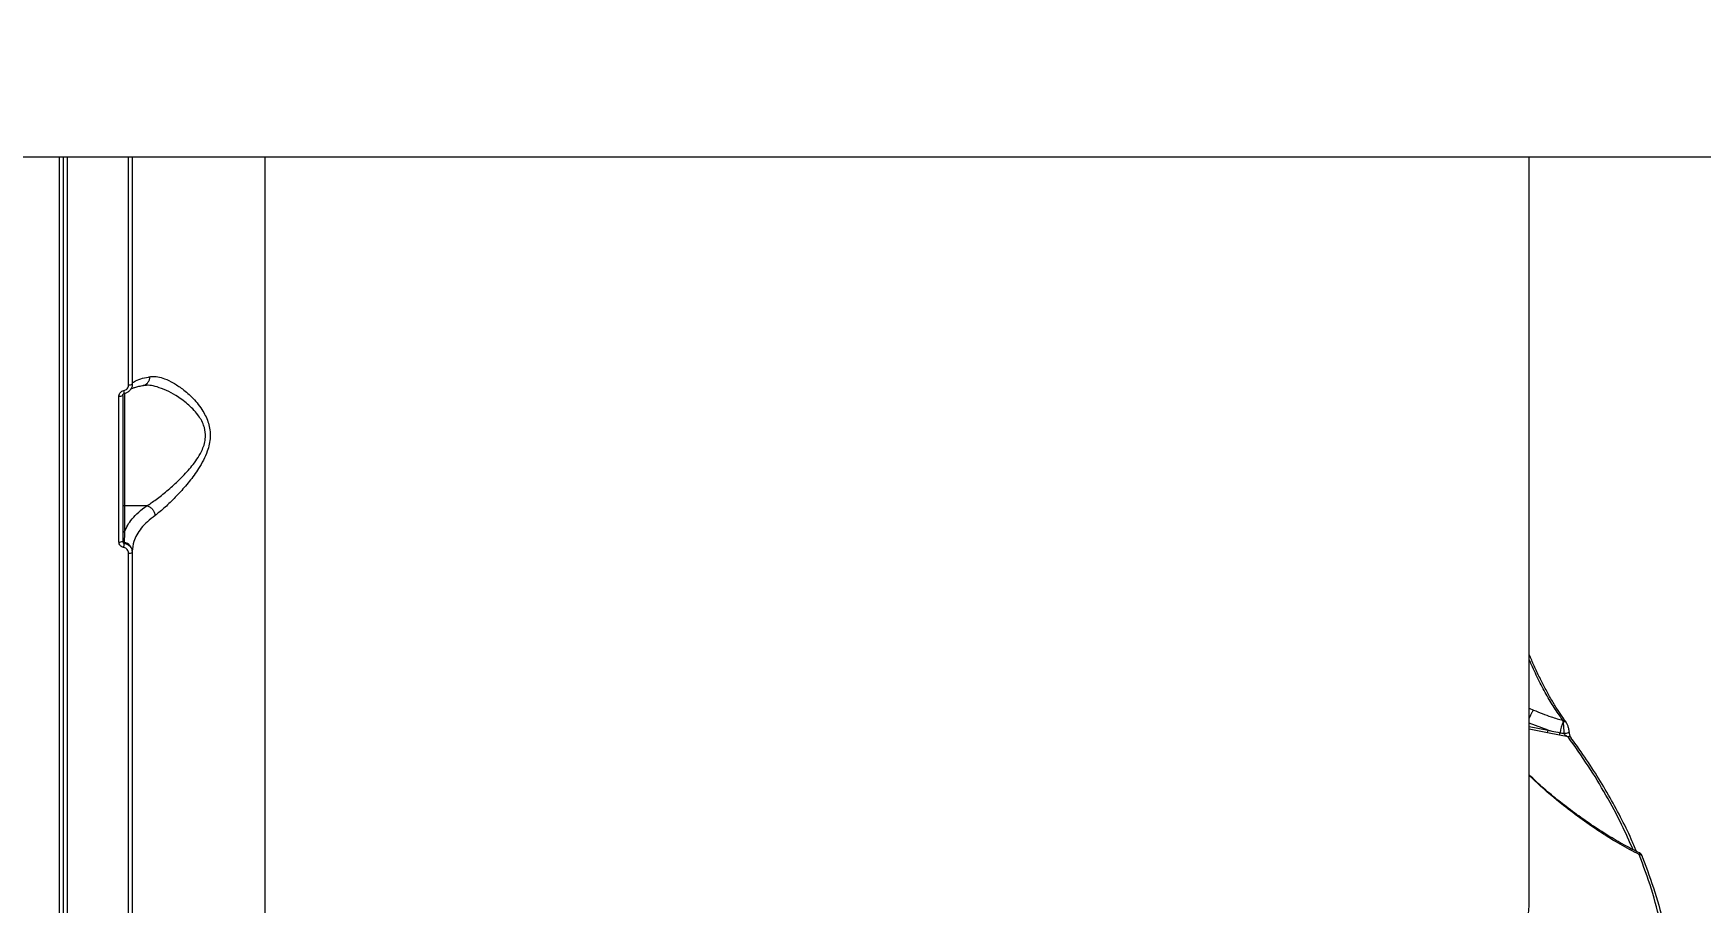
# Model space of a CAD drawing. Header units: millimetres. Extents: x -6523 to 7556, y -5559 to 6101.
# Drawn here: x 1469.3 to 1903.8, y -781 to -554.5 of the extents above; entities that cross this region are included whole.
import ezdxf

# ---------------------------------------------------------------- set-up
doc = ezdxf.new("R2010")
doc.units = ezdxf.units.MM
for name, color, linetype in [('DIKOM_ОБЪЕКТ', 7, 'Continuous'), ('DIKOM_РАЗМЕР_ЗОНА', 7, 'Continuous'), ('DIKOM_РАЗМЕР_ОБЪЕКТА', 7, 'Continuous')]:
    doc.layers.add(name, color=color, linetype=linetype)
doc.styles.add('style1', font='arial.ttf', dxfattribs={"width": 0.8})
doc.dimstyles.new('1-50', dxfattribs={"dimtxt": 300, "dimasz": 200, "dimexe": 100, "dimexo": 0, "dimgap": 100, "dimtad": 1, "dimtxsty": 'style1', "dimcen": 200, "dimclrd": 7, "dimclre": 7, "dimclrt": 7, "dimadec": 1, "dimazin": 2, "dimtfac": 1, "dimtmove": 0, "dimatfit": 2, "dimfxl": 0, "dimlwd": 25, "dimlwe": 18, "dimarcsym": 0})

# ---------------------------------------------------------------- blocks, each defined once
blk = doc.blocks.new('*D10')
at = {"layer": 'Defpoints', "color": 0, "transparency": 16777216}
for p in [(-1823.23, 4314.24), (3842.01, -3170.82), (6537.88, -3170.82)]:
    blk.add_point(p, dxfattribs=at)
at = {"layer": 'DIKOM_РАЗМЕР_ОБЪЕКТА', "color": 7, "lineweight": 18, "transparency": 16777216}
for p, q in [((-1823.23, 4314.24), (6637.88, 4314.24)), ((3842.01, -3170.82), (6637.88, -3170.82))]:
    blk.add_line(p, q, dxfattribs=at)
at = {"layer": 'DIKOM_РАЗМЕР_ОБЪЕКТА', "color": 7, "lineweight": 25, "transparency": 16777216}
blk.add_line((6537.88, 3914.24), (6537.88, -2770.82), dxfattribs=at)
at = {"layer": 'DIKOM_РАЗМЕР_ОБЪЕКТА', "color": 7, "transparency": 16777216}
for points in [[(6471.22, 3914.24), (6604.55, 3914.24), (6537.88, 4314.24)], [(6471.22, -2770.82), (6604.55, -2770.82), (6537.88, -3170.82)]]:
    blk.add_solid(points, dxfattribs=at)
at = {"layer": 'DIKOM_РАЗМЕР_ОБЪЕКТА', "color": 7, "transparency": 16777216, "insert": (6304.71, 207.11), "char_height": 300, "attachment_point": 5, "rotation": 90, "style": 'style1'}
blk.add_mtext('7500', dxfattribs=at)
blk = doc.blocks.new('*D11')
at = {"layer": 'Defpoints', "color": 0, "transparency": 16777216}
for p in [(-5022.71, -299.32), (4115.33, -1753.09), (4115.33, -4391.39)]:
    blk.add_point(p, dxfattribs=at)
at = {"layer": 'DIKOM_РАЗМЕР_ОБЪЕКТА', "color": 7, "lineweight": 18, "transparency": 16777216}
for p, q in [((-5022.71, -299.32), (-5022.71, -4491.39)), ((4115.33, -1753.09), (4115.33, -4491.39))]:
    blk.add_line(p, q, dxfattribs=at)
at = {"layer": 'DIKOM_РАЗМЕР_ОБЪЕКТА', "color": 7, "lineweight": 25, "transparency": 16777216}
blk.add_line((-4622.71, -4391.39), (3715.33, -4391.39), dxfattribs=at)
at = {"layer": 'DIKOM_РАЗМЕР_ОБЪЕКТА', "color": 7, "transparency": 16777216}
for points in [[(-4622.71, -4324.73), (-4622.71, -4458.06), (-5022.71, -4391.39)], [(3715.33, -4324.73), (3715.33, -4458.06), (4115.33, -4391.39)]]:
    blk.add_solid(points, dxfattribs=at)
at = {"layer": 'DIKOM_РАЗМЕР_ОБЪЕКТА', "color": 7, "transparency": 16777216, "insert": (-175.12, -4158.22), "char_height": 300, "attachment_point": 5, "style": 'style1'}
blk.add_mtext('9150', dxfattribs=at)
blk = doc.blocks.new('*D12')
at = {"layer": 'Defpoints', "color": 0, "transparency": 16777216}
for p in [(-6522.71, -395.62), (6102.86, -1877.31), (6102.86, -5458.89)]:
    blk.add_point(p, dxfattribs=at)
at = {"layer": 'DIKOM_РАЗМЕР_ЗОНА', "color": 7, "lineweight": 18, "transparency": 16777216}
for p, q in [((-6522.71, -395.62), (-6522.71, -5558.89)), ((6102.86, -1877.31), (6102.86, -5558.89))]:
    blk.add_line(p, q, dxfattribs=at)
at = {"layer": 'DIKOM_РАЗМЕР_ЗОНА', "color": 7, "lineweight": 25, "transparency": 16777216}
blk.add_line((-6122.71, -5458.89), (5702.86, -5458.89), dxfattribs=at)
at = {"layer": 'DIKOM_РАЗМЕР_ЗОНА', "color": 7, "transparency": 16777216}
for points in [[(-6122.71, -5392.23), (-6122.71, -5525.56), (-6522.71, -5458.89)], [(5702.86, -5392.23), (5702.86, -5525.56), (6102.86, -5458.89)]]:
    blk.add_solid(points, dxfattribs=at)
at = {"layer": 'DIKOM_РАЗМЕР_ЗОНА', "color": 7, "transparency": 16777216, "insert": (78.38, -5225.72), "char_height": 300, "attachment_point": 5, "style": 'style1'}
blk.add_mtext('12600', dxfattribs=at)
blk = doc.blocks.new('*D13')
at = {"layer": 'Defpoints', "color": 0, "transparency": 16777216}
for p in [(-2358.18, 6101.03), (4341.71, -4605.15), (7455.88, -4605.15)]:
    blk.add_point(p, dxfattribs=at)
at = {"layer": 'DIKOM_РАЗМЕР_ЗОНА', "color": 7, "lineweight": 18, "transparency": 16777216}
for p, q in [((-2358.18, 6101.03), (7555.88, 6101.03)), ((4341.71, -4605.15), (7555.88, -4605.15))]:
    blk.add_line(p, q, dxfattribs=at)
at = {"layer": 'DIKOM_РАЗМЕР_ЗОНА', "color": 7, "lineweight": 25, "transparency": 16777216}
blk.add_line((7455.88, 5701.03), (7455.88, -4205.15), dxfattribs=at)
at = {"layer": 'DIKOM_РАЗМЕР_ЗОНА', "color": 7, "transparency": 16777216}
for points in [[(7389.22, 5701.03), (7522.55, 5701.03), (7455.88, 6101.03)], [(7389.22, -4205.15), (7522.55, -4205.15), (7455.88, -4605.15)]]:
    blk.add_solid(points, dxfattribs=at)
at = {"layer": 'DIKOM_РАЗМЕР_ЗОНА', "color": 7, "transparency": 16777216, "insert": (7222.71, 375.61), "char_height": 300, "attachment_point": 5, "rotation": 90, "style": 'style1'}
blk.add_mtext('10700', dxfattribs=at)

msp = doc.modelspace()

# ---------------------------------------------------------------- linework, layer by layer
at = {"layer": 'DIKOM_ОБЪЕКТ', "color": 7, "linetype": 'Continuous', "lineweight": 15}
for p, q in [((877.122, -586.7), (2077.122, -586.7)), ((1476.119, -1042.654), (1476.119, -586.7)), ((1477.122, -586.7), (1477.122, -1042.14)), ((1478.124, -586.7), (1478.124, -1042.654)), ((1494.162, -646.11), (1494.162, -586.7)), ((1495.122, -586.7), (1495.122, -645.923)), ((1529.624, -586.7), (1529.624, -964.745)), ((1859.122, -776.374), (1859.122, -586.7)), ((1498.799, -646.203), (1498.621, -646.198)), ((1491.656, -687.037), (1491.656, -649.038)), ((1492.622, -648.849), (1492.622, -686.817)), ((1493.122, -648.338), (1493.122, -677.573)), ((1493.122, -677.573), (1493.122, -684.374)), ((1498.928, -677.573), (1493.122, -677.573)), ((1493.039, -687.207), (1493.039, -687.379)), ((1494.162, -796.541), (1494.162, -689.949)), ((1495.122, -689.442), (1495.122, -689.726)), ((1495.122, -689.726), (1495.122, -796.23)), ((1859.122, -730.326), (1860.255, -730.805)), ((1867.986, -733.926), (1867.9, -733.502)), ((1864.055, -736.082), (1859.122, -734.211)), ((1859.122, -735.128), (1864.055, -736.082)), ((1863.88, -736.752), (1859.122, -735.832)), ((1866.979, -737.341), (1863.88, -736.752)), ((1869.235, -737.768), (1866.979, -737.341)), ((1869.548, -736.502), (1869.549, -736.511))]:
    msp.add_line(p, q, dxfattribs=at)
at = {"layer": 'DIKOM_ОБЪЕКТ', "color": 7, "linetype": 'Continuous', "lineweight": 15, "flags": 128}
for points in [[(1868.612, -733.773), (1868.607, -733.766), (1868.558, -733.709)], [(1869.549, -736.511), (1869.527, -736.595), (1869.429, -736.698), (1869.261, -736.791), (1869.035, -736.866), (1868.769, -736.916), (1868.486, -736.938), (1868.209, -736.93)], [(1888.675, -769.235), (1888.659, -769.078), (1888.631, -768.982)]]:
    msp.add_lwpolyline(points, dxfattribs=at)
at = {"layer": 'DIKOM_ОБЪЕКТ', "color": 7, "linetype": 'Continuous', "lineweight": 15}
for centre, radius, start, end in [((1494.386, -644.702), 1.426, 260.96518, 301.04343), ((1491.883, -647.634), 1.422, 260.84241, 301.3063), ((1462.338, -652.979), 31.045, 8.53417, 10.02669), ((1493.1, -677.094), 0.479, 182.96648, 272.61683), ((1493.1, -683.896), 0.479, 182.96045, 272.62286), ((1491.879, -685.788), 1.268, 259.88782, 305.83567), ((1493.091, -686.74), 0.469, 182.36154, 263.62323), ((1484.572, -686.965), 8.477, 349.60678, 357.20377), ((1492.778, -689.538), 2.345, 2.3311, 83.63145), ((1494.382, -688.718), 1.251, 259.88073, 306.25405), ((1875.207, -737.608), 8.106, 152.9804, 173.7068), ((1868.019, -734.272), 0.779, 46.19718, 98.76658), ((1868.265, -734.625), 0.753, 36.19733, 111.74094), ((1862.745, -736.096), 1.311, 329.98245, 0.60977), ((1865.832, -736.69), 1.318, 330.44445, 358.73096), ((1869.432, -738.528), 0.785, 40.28113, 104.54049), ((1887.849, -769.321), 0.853, 23.436, 94.806)]:
    msp.add_arc(centre, radius, start, end, dxfattribs=at)
for points, knots in [([(1492.91, -647.574), (1493.073, -647.53), (1493.399, -647.441), (1493.799, -647.116), (1494.073, -646.691), (1494.158, -646.333), (1494.162, -646.139), (1494.162, -646.11)], [0, 0, 0, 0, 0.239377, 0.4786528, 0.7179309, 0.9577139, 1, 1, 1, 1]), ([(1495.122, -645.923), (1495.121, -645.972), (1495.115, -646.296), (1494.972, -646.895), (1494.518, -647.604), (1493.853, -648.146), (1493.31, -648.293), (1493.039, -648.367)], [0, 0, 0, 0, 0.04224678, 0.28200906, 0.52126521, 0.76063831, 1, 1, 1, 1]), ([(1494.604, -647.222), (1494.617, -647.213), (1494.647, -647.192), (1494.983, -647.028), (1495.587, -646.806), (1496.545, -646.534), (1497.385, -646.326), (1497.983, -646.213), (1498.062, -646.199)], [0, 0, 0, 0, 0.1359264, 0.3098141, 0.5089053, 0.7292107, 0.9644725, 1, 1, 1, 1]), ([(1495.122, -645.853), (1495.229, -645.628), (1495.446, -645.172), (1497.061, -644.565), (1498.704, -644.168), (1499.606, -643.992), (1499.742, -643.966)], [0, 0, 0, 0, 0.3434991, 0.6969393, 0.9545333, 1, 1, 1, 1]), ([(1498.056, -646.161), (1498.127, -646.154), (1498.443, -646.122), (1498.939, -645.787), (1499.445, -645.195), (1499.671, -644.579), (1499.732, -644.16), (1499.739, -644.012), (1499.742, -643.966)], [0, 0, 0, 0, 0.0749715, 0.3366233, 0.5982441, 0.8599124, 0.9567261, 1, 1, 1, 1]), ([(1498.094, -646.253), (1498.118, -646.245), (1498.29, -646.184), (1498.564, -646.194), (1498.799, -646.202)], [0, 0, 0, 0, 0.1379078, 1, 1, 1, 1]), ([(1498.935, -677.574), (1498.936, -677.573), (1499.312, -677.354), (1500.458, -676.581), (1502.708, -674.942), (1505.525, -672.571), (1508.362, -669.886), (1510.643, -667.355), (1512.338, -664.993), (1513.348, -663.151), (1513.982, -661.362), (1514.305, -659.401), (1514.106, -657.766), (1513.449, -655.764), (1512.1, -653.506), (1509.529, -650.948), (1506.689, -648.931), (1503.986, -647.482), (1501.706, -646.628), (1499.957, -646.196), (1499.095, -646.201), (1498.799, -646.203)], [0, 0, 0, 0, 0.000043, 0.0339747, 0.1122473, 0.1926685, 0.2674418, 0.3438443, 0.3859536, 0.4289879, 0.4587744, 0.4897087, 0.5381065, 0.550015, 0.6125054, 0.6936428, 0.7779426, 0.8458639, 0.914947, 0.9708942, 1, 1, 1, 1]), ([(1499.742, -643.966), (1499.87, -643.946), (1500.495, -643.851), (1501.733, -643.926), (1503.637, -644.464), (1505.808, -645.508), (1508.335, -647.189), (1511.039, -649.568), (1513.476, -652.562), (1514.881, -655.487), (1515.397, -657.846), (1515.477, -659.691), (1515.234, -661.571), (1514.656, -663.595), (1513.706, -665.738), (1512.141, -668.41), (1509.982, -671.342), (1507.329, -674.397), (1504.635, -677.129), (1502.533, -679.007), (1501.399, -679.867), (1501.061, -680.124)], [0, 0, 0, 0, 0.01345384, 0.06576335, 0.11923538, 0.18263181, 0.24735695, 0.32503283, 0.40535013, 0.46784514, 0.49856055, 0.53029856, 0.56097246, 0.59262517, 0.63404619, 0.67649199, 0.74717545, 0.81975669, 0.89284438, 0.96806532, 1, 1, 1, 1]), ([(1491.656, -649.038), (1491.657, -649.009), (1491.661, -648.814), (1491.747, -648.456), (1492.02, -648.032), (1492.42, -647.707), (1492.746, -647.618), (1492.91, -647.574)], [0, 0, 0, 0, 0.0425978, 0.2824436, 0.5216059, 0.7606854, 1, 1, 1, 1]), ([(1492.632, -648.828), (1492.634, -648.785), (1492.637, -648.686), (1492.722, -648.546), (1492.856, -648.432), (1492.972, -648.38), (1493.035, -648.374), (1493.039, -648.373)], [0, 0, 0, 0, 0.2107019, 0.4854475, 0.7296041, 0.9830643, 1, 1, 1, 1]), ([(1493.122, -684.374), (1493.363, -683.806), (1493.847, -682.664), (1495.087, -680.95), (1496.717, -679.231), (1498.188, -678.127), (1498.928, -677.573)], [0, 0, 0, 0, 0.2380445, 0.4781713, 0.737714, 1, 1, 1, 1]), ([(1498.928, -677.573), (1498.929, -677.573), (1498.932, -677.573), (1498.935, -677.573), (1498.935, -677.574)], [0, 0, 0, 0, 0.6312068, 1, 1, 1, 1]), ([(1498.935, -677.574), (1499.176, -677.66), (1499.658, -677.834), (1500.299, -678.389), (1500.786, -679.088), (1500.983, -679.655), (1501.046, -679.998), (1501.056, -680.08), (1501.061, -680.124)], [0, 0, 0, 0, 0.2316111, 0.4632328, 0.6948548, 0.9264529, 0.9610203, 1, 1, 1, 1]), ([(1501.061, -680.124), (1500.371, -680.657), (1498.985, -681.729), (1497.42, -683.42), (1496.245, -685.147), (1495.332, -687.147), (1495.2, -688.591), (1495.122, -689.442)], [0, 0, 0, 0, 0.1872878, 0.3765489, 0.5570072, 0.7391956, 1, 1, 1, 1]), ([(1493.122, -684.374), (1493.114, -684.515), (1493.075, -685.22), (1493.043, -686.178), (1493.04, -686.974), (1493.039, -687.207)], [0, 0, 0, 0, 0.15042314, 0.75213718, 1, 1, 1, 1]), ([(1492.91, -688.494), (1492.89, -688.491), (1492.706, -688.461), (1492.364, -688.331), (1491.974, -687.998), (1491.707, -687.548), (1491.673, -687.207), (1491.656, -687.037)], [0, 0, 0, 0, 0.0279234, 0.2650459, 0.5077489, 0.7540031, 1, 1, 1, 1]), ([(1492.622, -686.817), (1492.627, -686.883), (1492.638, -687.013), (1492.724, -687.188), (1492.848, -687.312), (1492.956, -687.361), (1493.017, -687.375), (1493.032, -687.378), (1493.039, -687.379)], [0, 0, 0, 0, 0.2631027, 0.5159193, 0.7521815, 0.9409479, 0.9741678, 1, 1, 1, 1]), ([(1494.162, -689.949), (1494.145, -689.779), (1494.111, -689.439), (1493.845, -688.99), (1493.456, -688.658), (1493.114, -688.528), (1492.929, -688.498), (1492.91, -688.494)], [0, 0, 0, 0, 0.2458266, 0.4918194, 0.7343155, 0.9716029, 1, 1, 1, 1]), ([(1493.039, -687.379), (1493.071, -687.384), (1493.378, -687.435), (1493.945, -687.646), (1494.593, -688.183), (1495.037, -688.906), (1495.094, -689.453), (1495.122, -689.726)], [0, 0, 0, 0, 0.0286032, 0.2670641, 0.5101127, 0.7556528, 1, 1, 1, 1]), ([(1868.572, -733.698), (1868.284, -733.314), (1867.525, -732.301), (1866.259, -730.368), (1864.791, -727.943), (1863.312, -725.273), (1861.844, -722.391), (1860.439, -719.428), (1859.546, -717.348), (1859.122, -716.359)], [0, 0, 0, 0, 0.09334961, 0.24587376, 0.3995, 0.55366989, 0.70774164, 0.86117403, 1, 1, 1, 1]), ([(1867.9, -733.502), (1867.227, -732.556), (1865.879, -730.661), (1863.806, -727.209), (1861.741, -723.338), (1860.164, -720.124), (1859.317, -718.124), (1859.122, -717.662)], [0, 0, 0, 0, 0.23237102, 0.46548569, 0.69786565, 0.93036759, 1, 1, 1, 1]), ([(1860.255, -730.805), (1860.24, -730.824), (1860.157, -730.932), (1859.958, -731.231), (1859.637, -731.808), (1859.33, -732.434), (1859.173, -732.818), (1859.122, -732.944)], [0, 0, 0, 0, 0.0469399, 0.2629294, 0.5588569, 0.854803, 1, 1, 1, 1]), ([(1860.255, -730.805), (1861.774, -731.437), (1864.296, -732.485), (1866.875, -733.213), (1867.9, -733.502)], [0, 0, 0, 0, 0.60258335, 1, 1, 1, 1]), ([(1868.209, -736.93), (1868.208, -736.761), (1868.207, -736.352), (1868.173, -735.599), (1868.102, -734.698), (1868.027, -734.196), (1867.986, -733.926)], [0, 0, 0, 0, 0.1616209, 0.3913487, 0.6724303, 1, 1, 1, 1]), ([(1868.858, -734.2), (1868.784, -734.054), (1868.688, -733.864), (1868.568, -733.715), (1868.54, -733.68)], [0, 0, 0, 0, 0.766916, 1, 1, 1, 1]), ([(1869.416, -735.665), (1869.377, -735.5), (1869.275, -735.067), (1869.079, -734.565), (1868.917, -734.279), (1868.864, -734.185)], [0, 0, 0, 0, 0.29470181, 0.76904427, 1, 1, 1, 1]), ([(1864.055, -736.082), (1864.367, -736.148), (1865.398, -736.367), (1866.43, -736.575), (1867.15, -736.72)], [0, 0, 0, 0, 0.3029897, 1, 1, 1, 1]), ([(1867.15, -736.72), (1867.463, -736.782), (1867.816, -736.852), (1868.168, -736.922), (1868.209, -736.93)], [0, 0, 0, 0, 0.8864387, 1, 1, 1, 1]), ([(1869.235, -737.768), (1869.103, -737.702), (1868.86, -737.582), (1868.552, -737.364), (1868.354, -737.177), (1868.262, -737.051), (1868.225, -736.981), (1868.214, -736.946), (1868.209, -736.93)], [0, 0, 0, 0, 0.3535136, 0.6499867, 0.8418841, 0.9246374, 0.9644683, 1, 1, 1, 1]), ([(1886.188, -767.209), (1885.221, -765.017), (1883.113, -760.234), (1879.176, -752.933), (1874.562, -745.296), (1871.011, -740.277), (1869.235, -737.768)], [0, 0, 0, 0, 0.2194592, 0.4786879, 0.7393445, 1, 1, 1, 1]), ([(1869.539, -736.503), (1869.526, -736.288), (1869.508, -736.005), (1869.434, -735.731), (1869.416, -735.665)], [0, 0, 0, 0, 0.76026295, 1, 1, 1, 1]), ([(1870.036, -738.023), (1870.028, -738.013), (1869.999, -737.976), (1869.879, -737.767), (1869.742, -737.435), (1869.629, -737.049), (1869.573, -736.752), (1869.55, -736.575), (1869.549, -736.515), (1869.549, -736.51)], [0, 0, 0, 0, 0.0733545, 0.2838722, 0.5543654, 0.748571, 0.8872188, 0.9914816, 1, 1, 1, 1]), ([(1887.092, -767.655), (1886.641, -766.591), (1885.368, -763.583), (1882.934, -758.68), (1879.826, -752.953), (1876.393, -747.289), (1873.134, -742.317), (1870.892, -739.256), (1870.004, -738.042)], [0, 0, 0, 0, 0.1055749, 0.2984179, 0.4907307, 0.682343, 0.8741035, 1, 1, 1, 1]), ([(1887.845, -768.026), (1887.243, -767.734), (1885.217, -766.751), (1881.752, -764.794), (1877.438, -762.158), (1873.088, -759.219), (1868.899, -756.146), (1864.843, -752.89), (1861.624, -750.127), (1859.733, -748.297), (1859.122, -747.706)], [0, 0, 0, 0, 0.0608188, 0.2048223, 0.3516026, 0.5011195, 0.6531952, 0.7885792, 0.9317292, 1, 1, 1, 1]), ([(1887.777, -768.471), (1886.118, -767.594), (1882.8, -765.841), (1877.837, -762.781), (1872.898, -759.417), (1867.365, -755.214), (1862.755, -751.337), (1859.865, -748.539), (1859.122, -747.819)], [0, 0, 0, 0, 0.1683525, 0.336708, 0.5075727, 0.6784301, 0.9172998, 1, 1, 1, 1]), ([(1887.777, -768.471), (1887.788, -768.386), (1887.82, -768.111), (1887.852, -767.916), (1887.862, -767.993), (1887.862, -767.997)], [0, 0, 0, 0, 0.2974257, 0.9657592, 1, 1, 1, 1]), ([(1895.992, -804.83), (1895.737, -801.79), (1895.226, -795.71), (1893.498, -786.599), (1891.121, -777.505), (1888.892, -771.482), (1887.777, -768.471)], [0, 0, 0, 0, 0.2491002, 0.4982, 0.7490985, 1, 1, 1, 1]), ([(1888.62, -768.985), (1888.596, -768.914), (1888.521, -768.691), (1888.368, -768.44), (1888.142, -768.14), (1887.927, -768.036), (1887.853, -768)], [0, 0, 0, 0, 0.1818346, 0.5642823, 0.8511556, 1, 1, 1, 1]), ([(1888.675, -769.235), (1889.786, -772.231), (1892.006, -778.223), (1894.393, -787.313), (1896.14, -796.465), (1896.658, -802.602), (1896.917, -805.671)], [0, 0, 0, 0, 0.2491, 0.4982004, 0.7491006, 1, 1, 1, 1]), ([(1538.676, -972.587), (1545.616, -971.94), (1559.501, -970.645), (1580.022, -967.95), (1600.438, -964.682), (1620.652, -960.773), (1640.594, -956.235), (1659.823, -951.164), (1678.29, -945.592), (1695.964, -939.556), (1713.132, -932.961), (1729.712, -925.803), (1745.631, -918.096), (1760.541, -910.005), (1774.417, -901.567), (1787.252, -892.826), (1799.253, -883.64), (1810.342, -874.023), (1820.456, -863.998), (1829.379, -853.778), (1837.108, -843.403), (1843.664, -832.913), (1849.153, -822.143), (1853.497, -811.12), (1856.697, -799.873), (1858.528, -788.641), (1859.276, -780.778), (1859.084, -776.703), (1859.066, -776.324)], [0, 0, 0, 0, 0.0392427, 0.0785159, 0.1177585, 0.158142, 0.1985586, 0.2389421, 0.2781873, 0.3174623, 0.3567076, 0.3970912, 0.4375084, 0.4778924, 0.5171659, 0.5564696, 0.5957434, 0.6361547, 0.6765986, 0.7170099, 0.7563481, 0.7957165, 0.8350548, 0.8755303, 0.9160386, 0.9565142, 0.9959507, 1, 1, 1, 1])]:
    msp.add_open_spline(points, degree=3, knots=knots, dxfattribs=at)

# ---------------------------------------------------------------- dimensions: what is measured, and where the dimension line sits
at = {"layer": 'DIKOM_РАЗМЕР_ЗОНА'}
dim = msp.add_linear_dim(base=(7455.882, -4605.145), p1=(-2358.182, 6101.03), p2=(4341.706, -4605.145), angle=90, text='10700', dimstyle='1-50', override={"dimasz": 400, "dimgap": 80}, dxfattribs=at)
dim.commit()
dim.dimension.update_dxf_attribs({"geometry": '*D13', "text_midpoint": (7455.882, 375.606), "dimtype": 160})
dim = msp.add_linear_dim(base=(6102.859, -5458.894), p1=(-6522.706, -395.616), p2=(6102.859, -1877.311), text='12600', dimstyle='1-50', override={"dimasz": 400, "dimgap": 80}, dxfattribs=at)
dim.commit()
dim.dimension.update_dxf_attribs({"geometry": '*D12', "text_midpoint": (78.382, -5458.894), "dimtype": 160})
at = {"layer": 'DIKOM_РАЗМЕР_ОБЪЕКТА'}
dim = msp.add_linear_dim(base=(6537.882, -3170.823), p1=(-1823.231, 4314.242), p2=(3842.008, -3170.823), angle=90, text='7500', dimstyle='1-50', override={"dimasz": 400, "dimgap": 80}, dxfattribs=at)
dim.commit()
dim.dimension.update_dxf_attribs({"geometry": '*D10', "text_midpoint": (6537.882, 207.106), "dimtype": 160})
dim = msp.add_linear_dim(base=(4115.332, -4391.394), p1=(-5022.706, -299.317), p2=(4115.332, -1753.089), text='9150', dimstyle='1-50', override={"dimasz": 400, "dimgap": 80}, dxfattribs=at)
dim.commit()
dim.dimension.update_dxf_attribs({"geometry": '*D11', "text_midpoint": (-175.118, -4391.394), "dimtype": 160})

doc.saveas('drawing.dxf')
